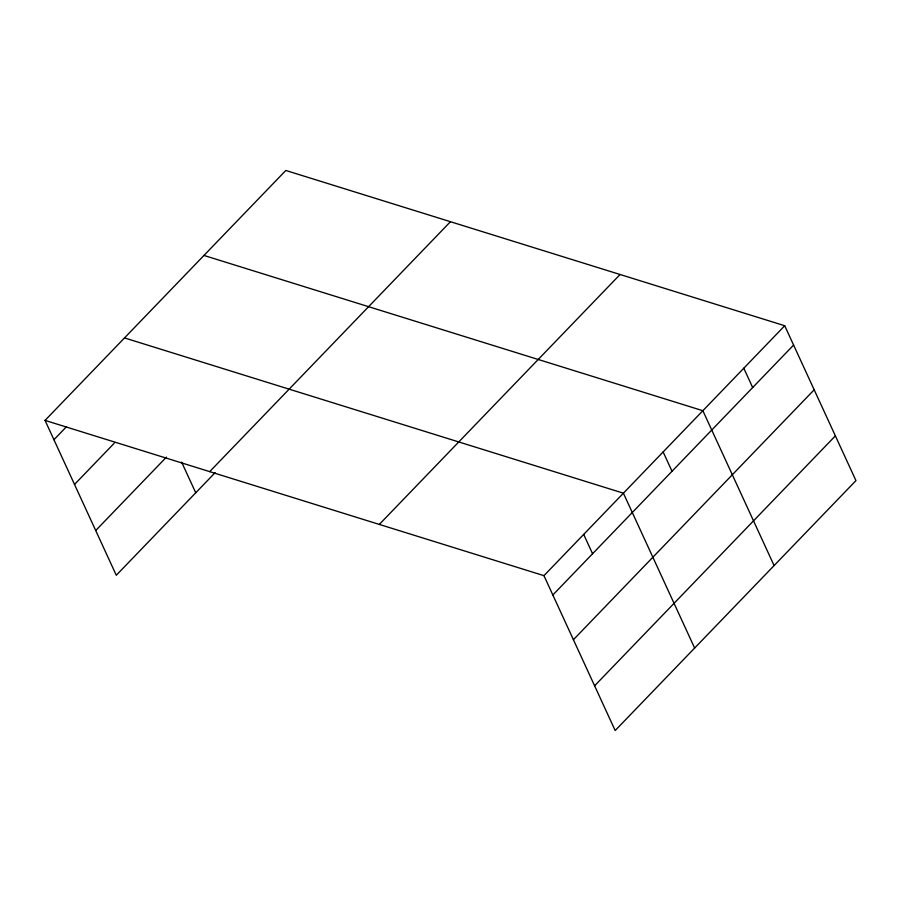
<?xml version="1.0" encoding="UTF-8"?>
<svg xmlns="http://www.w3.org/2000/svg" width="901" height="901" viewBox="0 0 901 901"><rect width="100%" height="100%" fill="white"/><g stroke="black" fill="none" stroke-linecap="round" stroke-linejoin="round"><path stroke-width="1.35" d="M45.05 420.395L285.82 170.469L784.715 325.734L855.95 480.605L615.18 730.531L543.956 575.66L45.05 420.395L116.285 575.266L215.114 472.676M53.936 439.722L66.539 426.646M74.513 484.456L114.236 443.213M95.709 530.543L166.437 457.111M209.685 471.64L450.455 221.702M379.31 524.427L620.079 274.49M543.956 575.66L784.715 325.734M552.842 594.987L793.601 345.06M573.419 639.71L814.177 389.784M594.615 685.796L835.373 435.87M203.953 255.445L702.859 410.71L774.094 565.58M124.507 337.92L623.402 493.185L694.637 648.056M743.787 368.216L752.673 387.543M663.136 451.942L672.022 471.268M583.679 534.417L592.565 553.743M181.63 462.123L195.731 492.791"/></g></svg>
